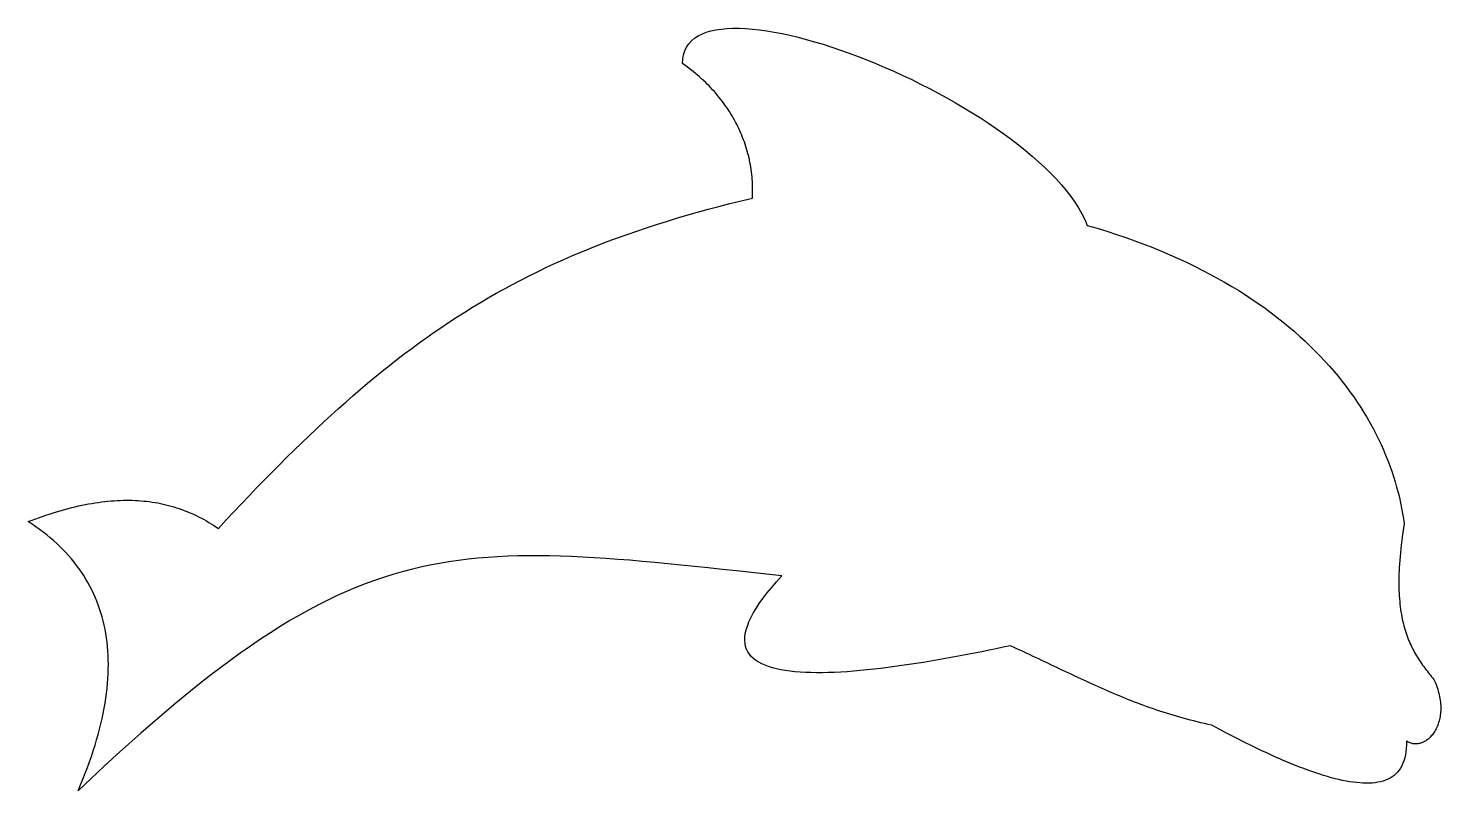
# Model space of a CAD drawing. Extents: x -36.7 to 33.3, y -18.3 to 19.5.
import ezdxf

# ---------------------------------------------------------------- set-up
doc = ezdxf.new("R2010")
doc.units = 0
doc.layers.add('cutter', color=7, linetype='CONTINUOUS')

msp = doc.modelspace()

# ---------------------------------------------------------------- linework, layer by layer
at = {"layer": 'cutter', "color": 1}
msp.add_lwpolyline([(-34.246701, -18.312524), (-34.122476, -18.021468), (-34.0037, -17.733009), (-33.890362, -17.447174), (-33.782446, -17.163964), (-33.67994, -16.883379), (-33.582827, -16.60539), (-33.491099, -16.330026), (-33.404737, -16.057286), (-33.32373, -15.787143), (-33.248064, -15.519624), (-33.177723, -15.254702), (-33.112699, -14.992433), (-33.052972, -14.732761), (-32.998534, -14.475684), (-32.949368, -14.221261), (-32.90546, -13.969434), (-32.866798, -13.720204), (-32.833369, -13.473626), (-32.805147, -13.229645), (-32.782146, -12.98826), (-32.764338, -12.749529), (-32.751694, -12.513393), (-32.744215, -12.279883), (-32.741957, -12.048968), (-32.74478, -11.820679), (-32.75271, -11.595014), (-32.765749, -11.371946), (-32.783896, -11.151502), (-32.807123, -10.933683), (-32.835413, -10.71846), (-32.86876, -10.50589), (-32.907145, -10.295889), (-32.950559, -10.08854), (-32.998989, -9.883788), (-33.052416, -9.68166), (-33.110833, -9.482129), (-33.17422, -9.285223), (-33.242569, -9.090941), (-33.315862, -8.899284), (-33.394088, -8.710223), (-33.477234, -8.523787), (-33.565282, -8.339948), (-33.658223, -8.158761), (-33.756041, -7.980171), (-33.858725, -7.804177), (-33.966257, -7.630808), (-34.078627, -7.460063), (-34.19582, -7.291944), (-34.317824, -7.12642), (-34.444621, -6.963522), (-34.576202, -6.803248), (-34.712552, -6.64557), (-34.853657, -6.490517), (-34.999504, -6.338089), (-35.150078, -6.188257), (-35.305368, -6.04105), (-35.465357, -5.896468), (-35.630033, -5.754482), (-35.799384, -5.61512), (-35.973393, -5.478384), (-36.152049, -5.344243), (-36.335335, -5.212728), (-36.523244, -5.083837), (-36.715756, -4.957542), (-36.527192, -4.885209), (-36.340257, -4.8155), (-36.154936, -4.748416), (-35.971212, -4.6839), (-35.789071, -4.622037), (-35.608497, -4.562714), (-35.429475, -4.506015), (-35.251988, -4.451885), (-35.07602, -4.400295), (-34.901561, -4.351301), (-34.72859, -4.304847), (-34.557092, -4.260933), (-34.387053, -4.21956), (-34.218459, -4.180726), (-34.051294, -4.144404), (-33.885542, -4.110594), (-33.721184, -4.079295), (-33.558212, -4.05048), (-33.396603, -4.024234), (-33.236346, -4.000527), (-33.077427, -3.979078), (-32.919825, -3.960169), (-32.763531, -3.9438), (-32.608526, -3.929971), (-32.454794, -3.9184), (-32.30232, -3.909369), (-32.151089, -3.902596), (-32.001087, -3.898362), (-31.852297, -3.89554), (-31.704703, -3.89554), (-31.558292, -3.898645), (-31.413049, -3.904007), (-31.268955, -3.911627), (-31.125995, -3.921787), (-30.984156, -3.934205), (-30.84342, -3.949162), (-30.703777, -3.966378), (-30.565203, -3.985851), (-30.42769, -4.007865), (-30.291222, -4.032136), (-30.155777, -4.058665), (-30.021347, -4.087564), (-29.887912, -4.118722), (-29.755459, -4.152221), (-29.623972, -4.187979), (-29.493436, -4.226022), (-29.363834, -4.266352), (-29.235149, -4.308968), (-29.107373, -4.353813), (-28.980483, -4.400916), (-28.854468, -4.450276), (-28.729308, -4.501866), (-28.604992, -4.555686), (-28.481505, -4.611736), (-28.358829, -4.670014), (-28.236949, -4.730466), (-28.115847, -4.79312), (-27.995513, -4.857974), (-27.87593, -4.92503), (-27.75708, -4.994231), (-27.63895, -5.065634), (-27.521523, -5.139152), (-27.404784, -5.214844), (-27.28872, -5.29271), (-26.899941, -4.875754), (-26.51426, -4.465178), (-26.13149, -4.060838), (-25.751441, -3.662763), (-25.373925, -3.270841), (-24.998755, -2.884987), (-24.625741, -2.505201), (-24.254697, -2.131397), (-23.885431, -1.763521), (-23.517757, -1.401514), (-23.151483, -1.045293), (-22.786428, -0.69483), (-22.422398, -0.350039), (-22.059203, -0.010892), (-21.696657, 0.322722), (-21.334576, 0.650806), (-20.972763, 0.973442), (-20.611037, 1.290688), (-20.249202, 1.602628), (-19.88708, 1.909291), (-19.52447, 2.210733), (-19.161193, 2.507038), (-18.797062, 2.798263), (-18.43188, 3.084436), (-18.065466, 3.365671), (-17.697626, 3.641966), (-17.328174, 3.913436), (-16.956922, 4.180108), (-16.58368, 4.442038), (-16.20826, 4.699284), (-15.830477, 4.951957), (-15.45014, 5.200059), (-15.06706, 5.443645), (-14.681051, 5.682828), (-14.29192, 5.917637), (-13.899479, 6.148128), (-13.503546, 6.374357), (-13.103925, 6.59641), (-12.700435, 6.814285), (-12.292878, 7.028125), (-11.881076, 7.237929), (-11.464835, 7.44381), (-11.043966, 7.645768), (-10.618281, 7.843888), (-10.187593, 8.038226), (-9.751715, 8.228868), (-9.310455, 8.41584), (-8.863627, 8.5992), (-8.411038, 8.779032), (-7.952509, 8.955392), (-7.487842, 9.12831), (-7.016852, 9.297897), (-6.539355, 9.464154), (-6.055155, 9.627194), (-5.564068, 9.787045), (-5.065904, 9.943791), (-4.560475, 10.097433), (-4.047592, 10.248111), (-3.527073, 10.395826), (-2.998719, 10.540663), (-2.462347, 10.682677), (-1.917768, 10.821925), (-1.364796, 10.958493), (-0.803239, 11.092379), (-0.79751, 11.211561), (-0.793785, 11.330603), (-0.791809, 11.449503), (-0.792029, 11.568234), (-0.794005, 11.686795), (-0.798097, 11.805159), (-0.804165, 11.923298), (-0.81218, 12.04121), (-0.822142, 12.158868), (-0.834052, 12.276245), (-0.847881, 12.393367), (-0.863657, 12.510207), (-0.881381, 12.626708), (-0.901023, 12.742899), (-0.922585, 12.858723), (-0.946094, 12.974208), (-0.971494, 13.089299), (-0.998813, 13.203994), (-1.028052, 13.318294), (-1.059198, 13.432142), (-1.092246, 13.545567), (-1.127199, 13.658541), (-1.16404, 13.771035), (-1.202781, 13.88302), (-1.24341, 13.994498), (-1.285921, 14.105468), (-1.330314, 14.215902), (-1.376585, 14.325742), (-1.424735, 14.435047), (-1.47475, 14.543731), (-1.526637, 14.651822), (-1.580386, 14.759292), (-1.635992, 14.866125), (-1.693455, 14.972297), (-1.752776, 15.077797), (-1.813939, 15.182611), (-1.876951, 15.286718), (-1.941805, 15.390107), (-2.008497, 15.492757), (-2.077024, 15.594653), (-2.147379, 15.695776), (-2.219563, 15.796117), (-2.29357, 15.895654), (-2.369397, 15.99437), (-2.447042, 16.09225), (-2.526499, 16.189281), (-2.607762, 16.285443), (-2.690834, 16.380721), (-2.77571, 16.475099), (-2.86238, 16.568557), (-2.950843, 16.661083), (-3.0411, 16.752659), (-3.133144, 16.843266), (-3.226969, 16.932894), (-3.32258, 17.021521), (-3.419961, 17.109134), (-3.51912, 17.195714), (-3.620042, 17.281247), (-3.722735, 17.365713), (-3.827188, 17.449104), (-3.933397, 17.531392), (-4.041364, 17.61257), (-4.15108, 17.692617), (-4.262544, 17.771518), (-4.249816, 18.001814), (-4.211936, 18.214624), (-4.149647, 18.410249), (-4.063696, 18.588986), (-3.954851, 18.751136), (-3.823858, 18.897), (-3.671477, 19.026879), (-3.498464, 19.141066), (-3.305571, 19.239869), (-3.093557, 19.323582), (-2.863176, 19.392509), (-2.615182, 19.446944), (-2.350336, 19.487192), (-2.069389, 19.513551), (-1.773096, 19.526336), (-1.462217, 19.525772), (-1.137503, 19.512253), (-0.799711, 19.486063), (-0.449598, 19.447472), (-0.087921, 19.396785), (0.284572, 19.334309), (0.667113, 19.260342), (1.058959, 19.175181), (1.459348, 19.079127), (1.867526, 18.972481), (2.282734, 18.855542), (2.704222, 18.728609), (3.13123, 18.591983), (3.563004, 18.445964), (3.998789, 18.290849), (4.437828, 18.12694), (4.879368, 17.954536), (5.322652, 17.773936), (5.766923, 17.58544), (6.211426, 17.389352), (6.655404, 17.185966), (7.098106, 16.975581), (7.538773, 16.758504), (7.97665, 16.535026), (8.410984, 16.305452), (8.841012, 16.070079), (9.265987, 15.829208), (9.68515, 15.583138), (10.097744, 15.332172), (10.503013, 15.076609), (10.900207, 14.816741), (11.288561, 14.552875), (11.667329, 14.2853), (12.03575, 14.014338), (12.393072, 13.740272), (12.738534, 13.463412), (13.071384, 13.184041), (13.390868, 12.902496), (13.696227, 12.619004), (13.986704, 12.333931), (14.261549, 12.04756), (14.520003, 11.760201), (14.761311, 11.472109), (14.984716, 11.183621), (15.189468, 10.895049), (15.374803, 10.606646), (15.539971, 10.318751), (15.684215, 10.031647), (15.806778, 9.745643), (16.297035, 9.601088), (16.778399, 9.451849), (17.250915, 9.298038), (17.714648, 9.13974), (18.169647, 8.977039), (18.615967, 8.810048), (19.053666, 8.638824), (19.48279, 8.463507), (19.903403, 8.284155), (20.315558, 8.10088), (20.719302, 7.913738), (21.114698, 7.722871), (21.501797, 7.528336), (21.880652, 7.330272), (22.251317, 7.128709), (22.613851, 6.923759), (22.968308, 6.715564), (23.314736, 6.504151), (23.653197, 6.289634), (23.983744, 6.072125), (24.306425, 5.85171), (24.621303, 5.628444), (24.928429, 5.402468), (25.227858, 5.173868), (25.519642, 4.9427), (25.803837, 4.709105), (26.0805, 4.473139), (26.349683, 4.234915), (26.611439, 3.994518), (26.865828, 3.752033), (27.112897, 3.507572), (27.352704, 3.26122), (27.585306, 3.013062), (27.810756, 2.763183), (28.029106, 2.511694), (28.240414, 2.258682), (28.444732, 2.004231), (28.642115, 1.748453), (28.832618, 1.491433), (29.016294, 1.233256), (29.193202, 0.974007), (29.363391, 0.713798), (29.526916, 0.452714), (29.683837, 0.19084), (29.834205, -0.071711), (29.978071, -0.334884), (30.115493, -0.598536), (30.246529, -0.862611), (30.371223, -1.126997), (30.489641, -1.391608), (30.601833, -1.656361), (30.707849, -1.92117), (30.807753, -2.185923), (30.901592, -2.450506), (30.989422, -2.714864), (31.071298, -2.978911), (31.147275, -3.242534), (31.217404, -3.505622), (31.281745, -3.768117), (31.340354, -4.029906), (31.393277, -4.290934), (31.440574, -4.55103), (31.482298, -4.810194), (31.518507, -5.068258), (31.484587, -5.287122), (31.453164, -5.5013), (31.424205, -5.710935), (31.397677, -5.916026), (31.373547, -6.116686), (31.351787, -6.312971), (31.33237, -6.504995), (31.315239, -6.692786), (31.300366, -6.876428), (31.287751, -7.056034), (31.277309, -7.231633), (31.26904, -7.403337), (31.262915, -7.571174), (31.25888, -7.735258), (31.256904, -7.895673), (31.256963, -8.052448), (31.258939, -8.205723), (31.262947, -8.355498), (31.268901, -8.501887), (31.276775, -8.644973), (31.286512, -8.784814), (31.298055, -8.921523), (31.311404, -9.055099), (31.326531, -9.185683), (31.34338, -9.313332), (31.361922, -9.438102), (31.382129, -9.560107), (31.403973, -9.679374), (31.427426, -9.796017), (31.452431, -9.910091), (31.478959, -10.021653), (31.507012, -10.130845), (31.536521, -10.237666), (31.567461, -10.34223), (31.599801, -10.44462), (31.633507, -10.544865), (31.668545, -10.643107), (31.704884, -10.739344), (31.742487, -10.83372), (31.781324, -10.926288), (31.82136, -11.017108), (31.862564, -11.106262), (31.9049, -11.193807), (31.948334, -11.279856), (31.992835, -11.364467), (32.038369, -11.447722), (32.084905, -11.52968), (32.132405, -11.610423), (32.18084, -11.69001), (32.230173, -11.768552), (32.280375, -11.846107), (32.331406, -11.92273), (32.383242, -11.998535), (32.435842, -12.07355), (32.489174, -12.147916), (32.543208, -12.221632), (32.597908, -12.294812), (32.653241, -12.367541), (32.709177, -12.439846), (32.765675, -12.511869), (32.82271, -12.583638), (32.880244, -12.655266), (32.938243, -12.726782), (32.99668, -12.798268), (33.041181, -12.895692), (33.082258, -12.992381), (33.119977, -13.08828), (33.154403, -13.183361), (33.1856, -13.277595), (33.213624, -13.370897), (33.238544, -13.463297), (33.260445, -13.55468), (33.279382, -13.645048), (33.295384, -13.734343), (33.308536, -13.822538), (33.318921, -13.909603), (33.326598, -13.995455), (33.33165, -14.080094), (33.33419, -14.163462), (33.334119, -14.245532), (33.331579, -14.32622), (33.326668, -14.405524), (33.319443, -14.483417), (33.309933, -14.559815), (33.298249, -14.634688), (33.28442, -14.708038), (33.268502, -14.779779), (33.250609, -14.849883), (33.230769, -14.918294), (33.209038, -14.984983), (33.185501, -15.04995), (33.160214, -15.113083), (33.133233, -15.174382), (33.104653, -15.23379), (33.074517, -15.291278), (33.042891, -15.34682), (33.00984, -15.400329), (32.975434, -15.451806), (32.939728, -15.501195), (32.902793, -15.548468), (32.864693, -15.593567), (32.825492, -15.636436), (32.785253, -15.677076), (32.744043, -15.71543), (32.701924, -15.751442), (32.658959, -15.785083), (32.615217, -15.816296), (32.570759, -15.845055), (32.525651, -15.871302), (32.479956, -15.895008), (32.433743, -15.916175), (32.387072, -15.934802), (32.340008, -15.950606), (32.292615, -15.96387), (32.244961, -15.974313), (32.197108, -15.981933), (32.149119, -15.98673), (32.101062, -15.989553), (32.052997, -15.989553), (32.004993, -15.985602), (31.957112, -15.978828), (31.909419, -15.96895), (31.861977, -15.955968), (31.814855, -15.939882), (31.768113, -15.92069), (31.721817, -15.898395), (31.67603, -15.872713), (31.630818, -15.843813), (31.631664, -16.031068), (31.623988, -16.208331), (31.607788, -16.375774), (31.583263, -16.533592), (31.550585, -16.681928), (31.509953, -16.821008), (31.461558, -16.950943), (31.405587, -17.07196), (31.342226, -17.184228), (31.271662, -17.287916), (31.194087, -17.383194), (31.109691, -17.47026), (31.018652, -17.549282), (30.921167, -17.62043), (30.817422, -17.683874), (30.707604, -17.73981), (30.591901, -17.788409), (30.470498, -17.829867), (30.343591, -17.864327), (30.211358, -17.891984), (30.073995, -17.912869), (29.931687, -17.927544), (29.784621, -17.935729), (29.632989, -17.938551), (29.476974, -17.934882), (29.316765, -17.925569), (29.152551, -17.910611), (28.984521, -17.890291), (28.812865, -17.864609), (28.637763, -17.833931), (28.459407, -17.7984), (28.277992, -17.758183), (28.093698, -17.713451), (27.906712, -17.6644), (27.717228, -17.611202), (27.525429, -17.554023), (27.331506, -17.493063), (27.135644, -17.428491), (26.938035, -17.360447), (26.738865, -17.289158), (26.53832, -17.214764), (26.336591, -17.137492), (26.133865, -17.057453), (25.930329, -16.974875), (25.726172, -16.889926), (25.521581, -16.802748), (25.316747, -16.713566), (25.111854, -16.622521), (24.907096, -16.529811), (24.702651, -16.435605), (24.498715, -16.340101), (24.295475, -16.24344), (24.093113, -16.145819), (23.891827, -16.047408), (23.691799, -15.948376), (23.493216, -15.84895), (23.296267, -15.74924), (23.101144, -15.649475), (22.908028, -15.549794), (22.717113, -15.450395), (22.528586, -15.351448), (22.34263, -15.253122), (22.159439, -15.155614), (21.979195, -15.059094), (21.796078, -15.019301), (21.614827, -14.978492), (21.435398, -14.936666), (21.257739, -14.893825), (21.081799, -14.850024), (20.907536, -14.805235), (20.734895, -14.759515), (20.563828, -14.712864), (20.394286, -14.66531), (20.226226, -14.616824), (20.059588, -14.567463), (19.89433, -14.517256), (19.730401, -14.466202), (19.567753, -14.414301), (19.406339, -14.361582), (19.246105, -14.308044), (19.087005, -14.253745), (18.928988, -14.198683), (18.772008, -14.14286), (18.616012, -14.086302), (18.460957, -14.029011), (18.306787, -13.971043), (18.153456, -13.912369), (18.000915, -13.853018), (17.849119, -13.793017), (17.698011, -13.732396), (17.547547, -13.671154), (17.397676, -13.60929), (17.248352, -13.546835), (17.099525, -13.483843), (16.951141, -13.420258), (16.803158, -13.356137), (16.655522, -13.291508), (16.508185, -13.226371), (16.361099, -13.160726), (16.214217, -13.09463), (16.067484, -13.028054), (15.920858, -12.961054), (15.774286, -12.893631), (15.627717, -12.825785), (15.481105, -12.757544), (15.334403, -12.688936), (15.187557, -12.619989), (15.040519, -12.550675), (14.893245, -12.481022), (14.745679, -12.411088), (14.597775, -12.340843), (14.449487, -12.270315), (14.300761, -12.199534), (14.15155, -12.128499), (14.001806, -12.057266), (13.85148, -11.985779), (13.70052, -11.914123), (13.548879, -11.842269), (13.396507, -11.770274), (13.243359, -11.69811), (13.089379, -11.625833), (12.934524, -11.553443), (12.778743, -11.48094), (12.621985, -11.408352), (12.464203, -11.335708), (12.305346, -11.263008), (12.145371, -11.190279), (11.984219, -11.11755), (11.63618, -11.191577), (11.284839, -11.265209), (10.930622, -11.338248), (10.573955, -11.410554), (10.215256, -11.481871), (9.854949, -11.552116), (9.493456, -11.621035), (9.131195, -11.688486), (8.768599, -11.7543), (8.406082, -11.81828), (8.044067, -11.880256), (7.682975, -11.940031), (7.323235, -11.997491), (6.965264, -12.052383), (6.609483, -12.104566), (6.256322, -12.15387), (5.906191, -12.200127), (5.559523, -12.243109), (5.216736, -12.282677), (4.878253, -12.31866), (4.544494, -12.350862), (4.215886, -12.379112), (3.892849, -12.403383), (3.575803, -12.423139), (3.265172, -12.438379), (2.96138, -12.449103), (2.664846, -12.45503), (2.375997, -12.45503), (2.095251, -12.450796), (1.823031, -12.441201), (1.55976, -12.425961), (1.305858, -12.405076), (1.061756, -12.378265), (0.827864, -12.345302), (0.604615, -12.306045), (0.392424, -12.260381), (0.191713, -12.208114), (0.002912, -12.149073), (-0.173565, -12.083033), (-0.337293, -12.009881), (-0.487844, -11.929419), (-0.624807, -11.84145), (-0.747748, -11.745805), (-0.856254, -11.642314), (-0.949899, -11.530808), (-1.028258, -11.411118), (-1.090911, -11.283017), (-1.137438, -11.146365), (-1.167413, -11.000993), (-1.180423, -10.846702), (-1.176021, -10.683323), (-1.153838, -10.510688), (-1.113387, -10.328626), (-1.054278, -10.136913), (-0.976083, -9.935434), (-0.878383, -9.723965), (-0.760753, -9.502336), (-0.622778, -9.270406), (-0.464022, -9.027949), (-0.284071, -8.774824), (-0.082506, -8.510833), (0.141102, -8.235836), (0.387169, -7.949578), (0.656124, -7.651974), (-0.107386, -7.568239), (-0.85372, -7.486282), (-1.583377, -7.406356), (-2.296855, -7.328774), (-2.994644, -7.253872), (-3.677246, -7.181905), (-4.345153, -7.113184), (-4.998859, -7.048019), (-5.638868, -6.98672), (-6.265664, -6.929542), (-6.879754, -6.876851), (-7.481627, -6.828873), (-8.071782, -6.785976), (-8.650716, -6.748412), (-9.218919, -6.716492), (-9.776895, -6.690528), (-10.325134, -6.670772), (-10.864131, -6.657508), (-11.394387, -6.651299), (-11.916394, -6.651299), (-12.430648, -6.659484), (-12.937649, -6.67557), (-13.437887, -6.699559), (-13.931858, -6.731958), (-14.420063, -6.773022), (-14.902996, -6.823031), (-15.381151, -6.88227), (-15.855028, -6.951076), (-16.325117, -7.029703), (-16.791918, -7.11849), (-17.255922, -7.217691), (-17.717632, -7.327673), (-18.177539, -7.44869), (-18.636139, -7.581024), (-19.093931, -7.725042), (-19.551411, -7.88097), (-20.009068, -8.049146), (-20.467402, -8.229881), (-20.926912, -8.423429), (-21.38809, -8.630128), (-21.851434, -8.85029), (-22.317439, -9.084168), (-22.7866, -9.3321), (-23.259414, -9.594369), (-23.736375, -9.871257), (-24.217982, -10.163103), (-24.704729, -10.470189), (-25.197112, -10.792826), (-25.695626, -11.131266), (-26.200769, -11.485879), (-26.713035, -11.856916), (-27.232921, -12.24469), (-27.760922, -12.649481), (-28.297533, -13.071629), (-28.843252, -13.511416), (-29.398575, -13.969152), (-29.963996, -14.445092), (-30.540009, -14.939601), (-31.127116, -15.452907), (-31.725808, -15.985376), (-32.336582, -16.537261), (-32.959935, -17.108902), (-33.59636, -17.700553), (-34.246329, -18.31258)], dxfattribs=at)

doc.saveas('drawing.dxf')
